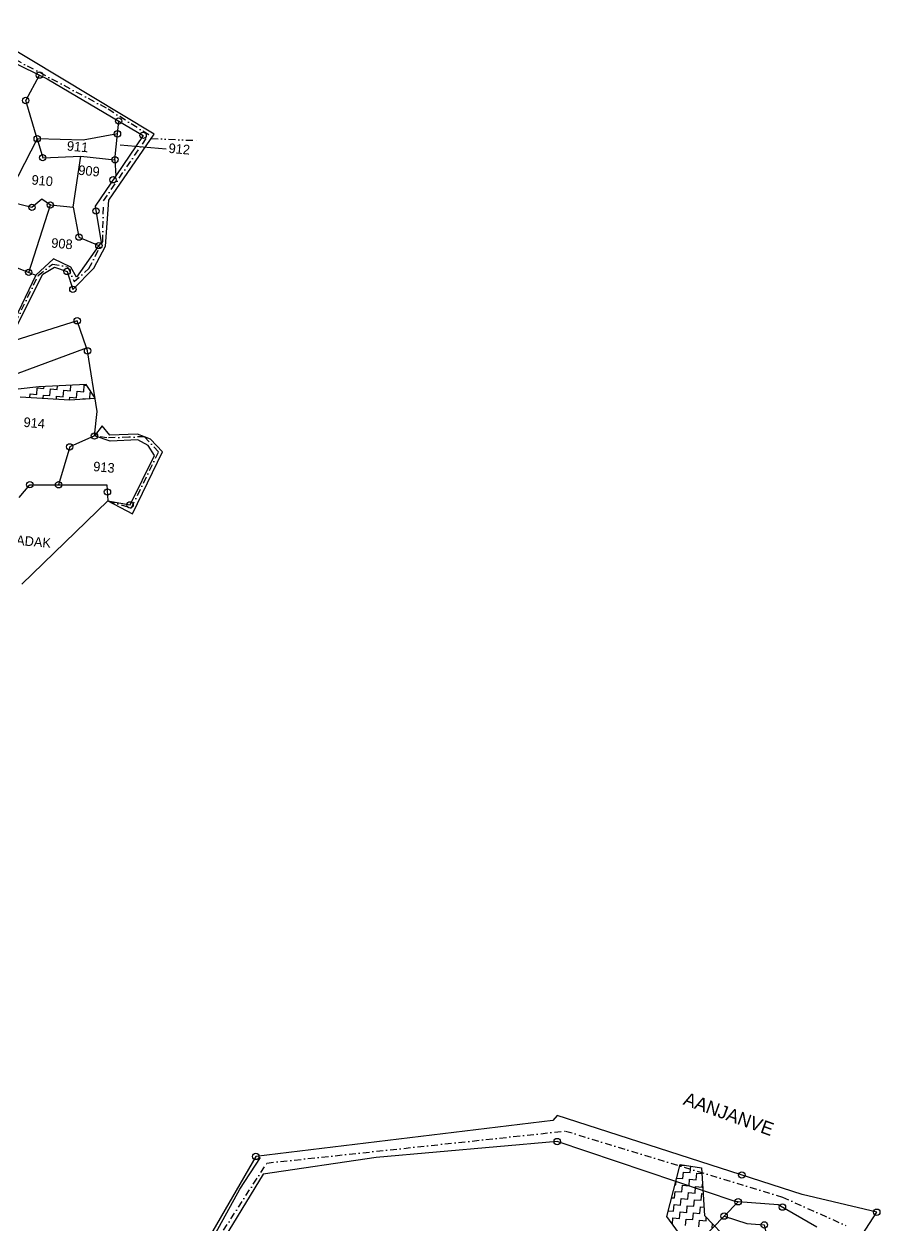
# Model space of a CAD drawing. Header units: metres. Extents: x 302356 to 305648, y 1939949 to 1943623.
# Drawn here: x 303460 to 304088, y 1942395 to 1943276 of the extents above; entities that cross this region are included whole.
import ezdxf

# ---------------------------------------------------------------- set-up
doc = ezdxf.new("R2010")
doc.units = ezdxf.units.M
doc.linetypes.add('DASHDOT', pattern=[1, 0.5, -0.25, 0, -0.25])
doc.linetypes.add('DIVIDE', pattern=[1.25, 0.5, -0.25, 0, -0.25, 0, -0.25])
for name, color, linetype in [('LINE_WATER', 4, 'Continuous'), ('OFF', 1, 'Continuous'), ('POLY_HATCH', 12, 'Continuous'), ('POLY_PARCEL', 6, 'Continuous'), ('POLY_WATER', 4, 'Continuous'), ('TEXT_MAPIN', 7, 'Continuous'), ('TEXT_MAPOUT', 7, 'Continuous'), ('TEXT_PARCEL', 7, 'Continuous'), ('V_BOUND_LINE', 7, 'Continuous'), ('V_BOUND_STREAM_LINE', 7, 'DASHDOT'), ('V_DIVIDE_LINE', 7, 'DIVIDE')]:
    doc.layers.add(name, color=color, linetype=linetype)
doc.styles.add('TEXT_MAP', font='')
doc.styles.get('TEXT_MAP').set_extended_font_data('Kruti Dev 050')
doc.dimstyles.get("Standard").update_dxf_attribs({"dimtxt": 0.18, "dimasz": 0.18, "dimexe": 0.18, "dimexo": 0.0625, "dimgap": 0.09, "dimtad": 0, "dimtih": 1, "dimtoh": 1, "dimdec": 4, "dimzin": 0, "dimdsep": 46, "dimtxsty": 'Standard', "dimcen": 0.09, "dimadec": 0, "dimazin": 0, "dimtfac": 1, "dimtdec": 4, "dimtofl": 0, "dimtmove": 0, "dimatfit": 3, "dimfxl": 1, "dimtolj": 1, "dimtzin": 0, "dimarcsym": 0})

msp = doc.modelspace()

# ---------------------------------------------------------------- linework, layer by layer
for centre in [(303471.25, 1943238.06), (303461.12, 1943219.46), (303529.36, 1943204.42), (303528.44, 1943194.96), (303547.22, 1943193.91), (303469.59, 1943191.38), (303473.6, 1943177.48), (303526.59, 1943176.01), (303525.16, 1943161.29), (303465.7, 1943141.15), (303479.19, 1943142.87), (303512.73, 1943138.42), (303500.18, 1943119.27), (303514.8, 1943113), (303463.31, 1943093.41), (303491.48, 1943094.09), (303495.7, 1943080.95), (303498.88, 1943057.89), (303506.47, 1943035.83), (303511.53, 1942973.44), (303493.38, 1942965.45), (303464.16, 1942937.67), (303485.24, 1942937.62), (303521.06, 1942932.37), (303537.68, 1942922.88), (303850.95, 1942455.98), (303629.9, 1942445.03), (303986.37, 1942431.4), (303983.63, 1942411.8), (303973.37, 1942401.3), (304016.16, 1942407.9), (304085.36, 1942404.16), (304002.81, 1942394.84)]:
    msp.add_circle(centre, 2.33)
at = {"layer": 'LINE_WATER'}
for p, q in [((303618.17, 1942421.16), (303633.31, 1942444.36)), ((303597.83, 1942384.1), (303618.17, 1942421.16))]:
    msp.add_line(p, q, dxfattribs=at)
at = {"layer": 'OFF'}
msp.add_line((303517.21, 1942980.83), (303511.53, 1942973.44), dxfattribs=at)
at = {"layer": 'POLY_HATCH'}
for p, q in [((303505.38, 1943011.23), (303470.83, 1943009.53)), ((303511.95, 1943001.2), (303505.38, 1943011.23)), ((303470.83, 1943009.53), (303433.15, 1943005.22)), ((303457.14, 1943002.04), (303493.54, 1942999.96)), ((303493.54, 1942999.96), (303511.95, 1943001.2)), ((303931.37, 1942401.07), (303941.23, 1942439.03)), ((303941.23, 1942439.03), (303956.74, 1942436.7)), ((303956.74, 1942436.7), (303959.09, 1942401.72)), ((303947.13, 1942379.17), (303931.37, 1942401.07)), ((303959.09, 1942401.72), (303977.74, 1942382.18))]:
    msp.add_line(p, q, dxfattribs=at)
at = {"layer": 'POLY_HATCH', "linetype": 'Continuous', "ltscale": 10}
for p, q in [((303493.93, 1943006.64), (303494.28, 1943010.68)), ((303503.65, 1943005.79), (303504.08, 1943010.65)), ((303504.08, 1943010.65), (303505.86, 1943010.5)), ((303464.11, 1943001.64), (303464.34, 1943004.32)), ((303464.34, 1943004.32), (303469.2, 1943003.89)), ((303469.2, 1943003.89), (303469.63, 1943008.75)), ((303469.63, 1943008.75), (303474.49, 1943008.33)), ((303473.86, 1943001.09), (303474.07, 1943003.47)), ((303474.07, 1943003.47), (303478.93, 1943003.05)), ((303474.49, 1943008.33), (303474.61, 1943009.72)), ((303478.93, 1943003.05), (303479.35, 1943007.91)), ((303479.35, 1943007.91), (303484.21, 1943007.48)), ((303483.6, 1943000.53), (303483.79, 1943002.62)), ((303483.79, 1943002.62), (303488.65, 1943002.2)), ((303484.21, 1943007.48), (303484.45, 1943010.2)), ((303488.65, 1943002.2), (303489.07, 1943007.06)), ((303489.07, 1943007.06), (303493.93, 1943006.64)), ((303493.35, 1942999.97), (303493.51, 1943001.78)), ((303493.51, 1943001.78), (303498.37, 1943001.35)), ((303498.37, 1943001.35), (303498.79, 1943006.21)), ((303498.79, 1943006.21), (303503.65, 1943005.79)), ((303508.13, 1943000.95), (303508.52, 1943005.37)), ((303508.52, 1943005.37), (303509.27, 1943005.3)), ((303503.2, 1943000.61), (303503.23, 1943000.93)), ((303503.23, 1943000.93), (303505.26, 1943000.75)), ((303941.15, 1942438.73), (303944.04, 1942438.48)), ((303944.04, 1942438.48), (303944.05, 1942438.61)), ((303938.66, 1942429.15), (303943.2, 1942428.76)), ((303943.2, 1942428.76), (303943.62, 1942433.62)), ((303943.62, 1942433.62), (303948.48, 1942433.19)), ((303948.48, 1942433.19), (303948.89, 1942437.88)), ((303952.92, 1942427.91), (303953.34, 1942432.77)), ((303953.34, 1942432.77), (303957.02, 1942432.45)), ((303937.42, 1942424.36), (303937.91, 1942424.32)), ((303937.91, 1942424.32), (303938.17, 1942427.24)), ((303942.35, 1942419.04), (303942.77, 1942423.9)), ((303942.77, 1942423.9), (303947.63, 1942423.47)), ((303947.63, 1942423.47), (303948.06, 1942428.33)), ((303948.06, 1942428.33), (303952.92, 1942427.91)), ((303952.07, 1942418.19), (303952.5, 1942423.05)), ((303952.5, 1942423.05), (303957.36, 1942422.63)), ((303957.36, 1942422.63), (303957.54, 1942424.75)), ((303934.93, 1942414.78), (303937.07, 1942414.6)), ((303937.07, 1942414.6), (303937.49, 1942419.46)), ((303937.49, 1942419.46), (303942.35, 1942419.04)), ((303941.5, 1942409.31), (303941.93, 1942414.17)), ((303941.93, 1942414.17), (303946.79, 1942413.75)), ((303946.79, 1942413.75), (303947.21, 1942418.61)), ((303947.21, 1942418.61), (303952.07, 1942418.19)), ((303951.23, 1942408.47), (303951.65, 1942413.33)), ((303951.65, 1942413.33), (303956.51, 1942412.9)), ((303956.51, 1942412.9), (303956.93, 1942417.77)), ((303956.93, 1942417.77), (303958.02, 1942417.67)), ((303932.44, 1942405.2), (303936.22, 1942404.88)), ((303936.22, 1942404.88), (303936.64, 1942409.74)), ((303936.64, 1942409.74), (303941.5, 1942409.31)), ((303940.66, 1942399.59), (303941.08, 1942404.45)), ((303941.08, 1942404.45), (303945.94, 1942404.03)), ((303945.94, 1942404.03), (303946.37, 1942408.89)), ((303946.37, 1942408.89), (303951.23, 1942408.47)), ((303950.38, 1942398.74), (303950.8, 1942403.61)), ((303950.8, 1942403.61), (303955.66, 1942403.18)), ((303955.66, 1942403.18), (303956.09, 1942408.04)), ((303956.09, 1942408.04), (303958.68, 1942407.82)), ((303935.4, 1942395.47), (303935.8, 1942400.01)), ((303935.8, 1942400.01), (303940.66, 1942399.59)), ((303945.1, 1942394.31), (303945.52, 1942399.17)), ((303945.52, 1942399.17), (303950.38, 1942398.74)), ((303954.82, 1942393.46), (303955.24, 1942398.32)), ((303955.24, 1942398.32), (303960.1, 1942397.9)), ((303960.1, 1942397.9), (303960.32, 1942400.43)), ((303964.54, 1942392.61), (303964.81, 1942395.73))]:
    msp.add_line(p, q, dxfattribs=at)
at = {"layer": 'POLY_PARCEL'}
for p, q in [((303461.12, 1943219.46), (303471.25, 1943238.06)), ((303469.59, 1943191.38), (303461.12, 1943219.46)), ((303528.44, 1943194.96), (303529.36, 1943204.42)), ((303469.59, 1943191.38), (303446.26, 1943146.23)), ((303469.59, 1943191.38), (303473.6, 1943177.48)), ((303503.22, 1943190.39), (303469.59, 1943191.38)), ((303528.44, 1943194.96), (303503.22, 1943190.39)), ((303526.59, 1943176.01), (303528.44, 1943194.96)), ((303473.6, 1943177.48), (303501.47, 1943178.68)), ((303495.9, 1943141.18), (303501.47, 1943178.68)), ((303501.47, 1943178.68), (303526.59, 1943176.01)), ((303526.59, 1943176.01), (303527.12, 1943164.19)), ((303446.26, 1943146.23), (303465.7, 1943141.15)), ((303463.31, 1943093.41), (303479.19, 1943142.87)), ((303465.7, 1943141.15), (303472.91, 1943147.29)), ((303472.91, 1943147.29), (303479.19, 1943142.87)), ((303479.19, 1943142.87), (303495.9, 1943141.18)), ((303495.9, 1943141.18), (303500.18, 1943119.27)), ((303500.18, 1943119.27), (303514.8, 1943113)), ((303441.45, 1943102.12), (303463.31, 1943093.41)), ((303463.31, 1943093.41), (303468.6, 1943091.3)), ((303411.85, 1943003.35), (303505.71, 1943038.05)), ((303511.53, 1942973.44), (303493.38, 1942965.45)), ((303493.38, 1942965.45), (303485.24, 1942937.62)), ((303456.35, 1942928.37), (303464.16, 1942937.67)), ((303464.16, 1942937.67), (303485.24, 1942937.62)), ((303485.24, 1942937.62), (303520.75, 1942937.53)), ((303520.75, 1942937.53), (303521.46, 1942925.81)), ((303973.37, 1942401.3), (303983.63, 1942411.8)), ((303886.57, 1942312.47), (303973.37, 1942401.3)), ((303973.37, 1942401.3), (303990.06, 1942395.95)), ((303990.06, 1942395.95), (304002.81, 1942394.84)), ((304002.81, 1942394.84), (304017.23, 1942330.76))]:
    msp.add_line(p, q, dxfattribs=at)
at = {"layer": 'POLY_WATER'}
for p, q in [((303555.43, 1943194.82), (303421.13, 1943275.54)), ((303418.05, 1943263.98), (303471.25, 1943238.06)), ((303471.25, 1943238.06), (303476.85, 1943235.33)), ((303476.85, 1943235.33), (303529.36, 1943204.42)), ((303529.36, 1943204.42), (303547.22, 1943193.91)), ((303522.15, 1943146.3), (303555.43, 1943194.82)), ((303547.22, 1943193.91), (303527.12, 1943164.19)), ((303527.12, 1943164.19), (303512.15, 1943142.06)), ((303519.74, 1943112.68), (303522.15, 1943146.3)), ((303512.15, 1943142.06), (303516.43, 1943115.3)), ((303514.8, 1943113), (303498.31, 1943089.79)), ((303511.07, 1943096.52), (303519.74, 1943112.68)), ((303516.43, 1943115.3), (303514.8, 1943113)), ((303481.62, 1943103.36), (303468.6, 1943091.3)), ((303494.13, 1943097.28), (303481.62, 1943103.36)), ((303468.6, 1943091.3), (303447.66, 1943047.85)), ((303448.53, 1943041.91), (303473.67, 1943092.19)), ((303473.67, 1943092.19), (303482.25, 1943097.31)), ((303482.25, 1943097.31), (303491.48, 1943094.09)), ((303491.48, 1943094.09), (303495.7, 1943080.95)), ((303498.31, 1943089.79), (303494.13, 1943097.28)), ((303495.7, 1943080.95), (303511.07, 1943096.52)), ((303522.89, 1942974.01), (303517.21, 1942980.83)), ((303523.15, 1942969.64), (303511.53, 1942973.44)), ((303543.18, 1942974.65), (303522.89, 1942974.01)), ((303543.44, 1942970.67), (303523.15, 1942969.64)), ((303548.15, 1942972.79), (303543.18, 1942974.65)), ((303550.88, 1942966.43), (303543.44, 1942970.67)), ((303552.73, 1942971.06), (303548.15, 1942972.79)), ((303555.65, 1942959.23), (303550.88, 1942966.43)), ((303561.43, 1942961.68), (303552.73, 1942971.06)), ((303537.68, 1942922.88), (303555.65, 1942959.23)), ((303539.49, 1942916.3), (303561.43, 1942961.68)), ((303521.46, 1942925.81), (303537.68, 1942922.88)), ((303521.46, 1942925.81), (303539.49, 1942916.3)), ((303850.97, 1942475.14), (303847.63, 1942471.42)), ((304030.51, 1942417.15), (303850.97, 1942475.14)), ((303847.63, 1942471.42), (303629.9, 1942445.03)), ((303850.95, 1942455.98), (303718.11, 1942444.29)), ((303981.37, 1942411.96), (303850.95, 1942455.98)), ((303629.9, 1942445.03), (303595.77, 1942385.79)), ((303718.11, 1942444.29), (303635.4, 1942431.95)), ((303635.4, 1942431.95), (303600.15, 1942374.45)), ((303983.63, 1942411.8), (303981.37, 1942411.96)), ((304013.11, 1942409.68), (303983.63, 1942411.8)), ((304085.36, 1942404.16), (304030.51, 1942417.15)), ((304041.31, 1942393.23), (304013.11, 1942409.68)), ((304033.56, 1942324.4), (304085.36, 1942404.16))]:
    msp.add_line(p, q, dxfattribs=at)
at = {"layer": 'V_BOUND_LINE'}
for p, q in [((303498.88, 1943057.89), (303448.53, 1943041.91)), ((303505.71, 1943038.05), (303498.88, 1943057.89)), ((303506.47, 1943035.83), (303505.71, 1943038.05)), ((303513.5, 1942991.39), (303506.47, 1943035.83)), ((303511.53, 1942973.44), (303513.5, 1942991.39)), ((303458.36, 1942864.69), (303521.46, 1942925.81))]:
    msp.add_line(p, q, dxfattribs=at)
at = {"layer": 'V_BOUND_STREAM_LINE', "ltscale": 10}
for p, q in [((303520.4, 1943213.82), (303449.7, 1943251.54)), ((303551.35, 1943194.22), (303520.4, 1943213.82)), ((303518.21, 1943145.84), (303551.35, 1943194.22)), ((303517.61, 1943115.94), (303518.21, 1943145.84)), ((303507.49, 1943096.18), (303517.61, 1943115.94)), ((303470.26, 1943091.16), (303480.72, 1943099.44)), ((303480.72, 1943099.44), (303491.88, 1943097.54)), ((303449.42, 1943047.71), (303470.26, 1943091.16)), ((303491.88, 1943097.54), (303496.66, 1943086.6)), ((303496.66, 1943086.6), (303507.49, 1943096.18)), ((303520.67, 1942972), (303511.53, 1942973.44)), ((303536.85, 1942972.59), (303520.67, 1942972)), ((303548.15, 1942972.79), (303536.85, 1942972.59)), ((303558.58, 1942961.91), (303548.15, 1942972.79)), ((303538.61, 1942920.74), (303558.58, 1942961.91)), ((303521.46, 1942925.81), (303538.61, 1942920.74)), ((303638, 1942440.23), (303857.05, 1942463.71)), ((303857.05, 1942463.71), (304016.12, 1942415.21)), ((303600.7, 1942382.39), (303638, 1942440.23)), ((304016.12, 1942415.21), (304062.7, 1942394.44))]:
    msp.add_line(p, q, dxfattribs=at)
at = {"layer": 'V_DIVIDE_LINE', "ltscale": 10}
msp.add_line((303553.26, 1943191.65), (303587.45, 1943190.07), dxfattribs=at)

# ---------------------------------------------------------------- texts
at = {"layer": 'TEXT_MAPIN'}
msp.add_text('KHADAK', height=7.026, rotation=355.02386, dxfattribs=at).set_placement((303440.87, 1942894.73))
at = {"layer": 'TEXT_MAPOUT'}
msp.add_text('AANJANVE', height=9.759, rotation=340.11201, dxfattribs=at).set_placement((303942.71, 1942483.31))
at = {"layer": 'TEXT_PARCEL', "style": 'TEXT_MAP'}
for s, p in [('911', (303491.12, 1943182.8)), ('912', (303565.67, 1943181.11)), ('909', (303499.44, 1943165)), ('910', (303465.17, 1943157.89)), ('908', (303479.61, 1943111.64)), ('914', (303459.3, 1942980.18)), ('913', (303510.39, 1942947.7))]:
    msp.add_text(s, height=7.026, rotation=355.02386, dxfattribs=at).set_placement(p)

# ---------------------------------------------------------------- leaders
msp.add_leader([(303564.1, 1943183.78), (303530.51, 1943186.71)], dimstyle='Standard', override={"dimtxt": 2.5, "dimasz": 2.5, "dimexe": 1.25, "dimexo": 0.625, "dimgap": 0.625, "dimtad": 1, "dimtih": 0, "dimtoh": 0, "dimzin": 8, "dimcen": 2.5, "dimtofl": 1})

doc.saveas('drawing.dxf')
